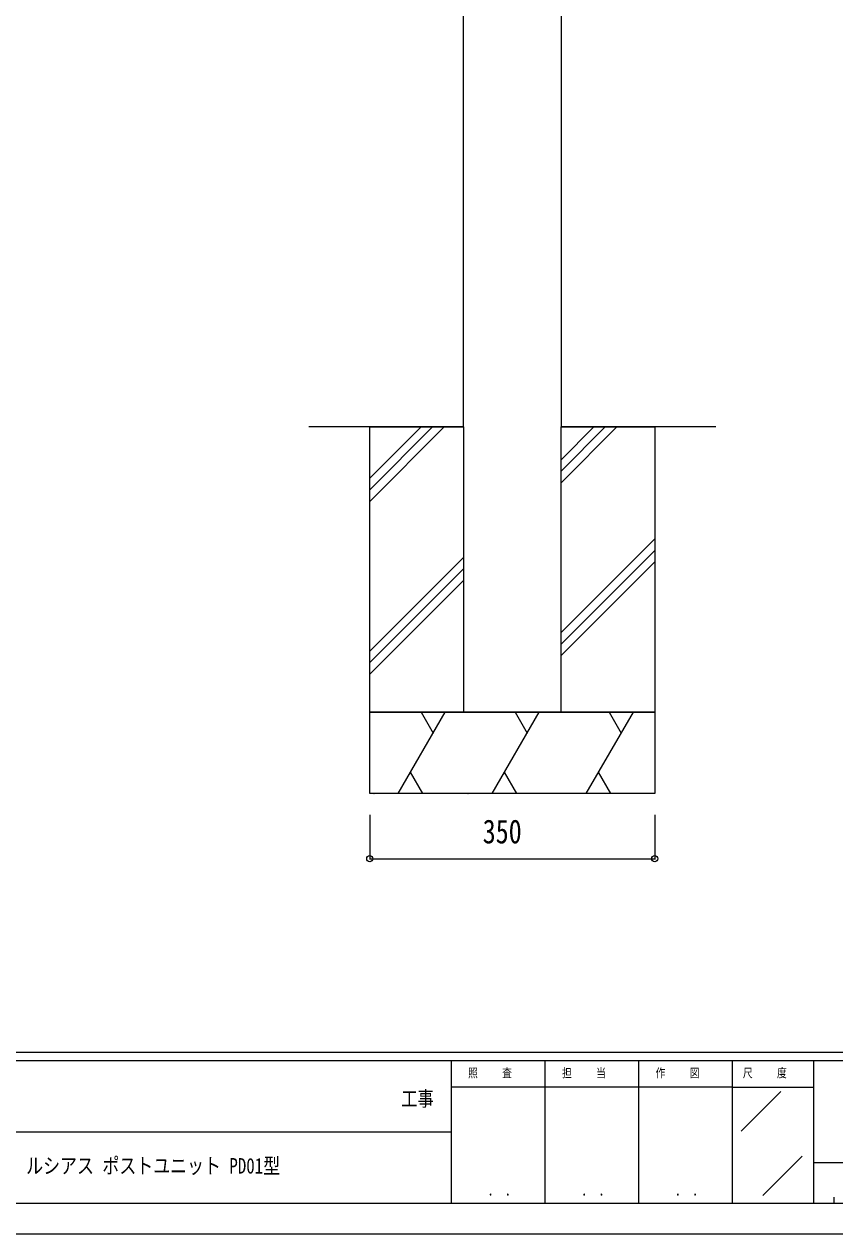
# Model space of a CAD drawing. Units: millimetres, scale not verified. Extents: x -2102 to 2102, y -1485 to 1485.
# Drawn here: x 123 to 1119, y -1485 to 0 of the extents above; entities that cross this region are included whole.
import ezdxf
from ezdxf.enums import TextEntityAlignment as Align

# ---------------------------------------------------------------- set-up
doc = ezdxf.new("R2010")
doc.units = ezdxf.units.MM
doc.header["$LTSCALE"] = 8
for name, color, linetype in [('0-1_USER1', 3, 'Continuous'), ('0-4_YKK_A1', 4, 'Continuous'), ('0-5_YKK_D', 6, 'Continuous'), ('0-6_YKK_ZWAK', 7, 'Continuous')]:
    doc.layers.add(name, color=color, linetype=linetype)
doc.styles.add('ＭＳ ゴシック', font='')
doc.styles.get('ＭＳ ゴシック').set_extended_font_data('MS Gothic')

msp = doc.modelspace()

# ---------------------------------------------------------------- linework, layer by layer
at = {"layer": '0-4_YKK_A1'}
for p, q in [((662.51, -494.5), (662.51, 905.5)), ((782.51, 905.5), (782.51, -494.5)), ((662.51, -494.5), (472.51, -494.5)), ((547.51, -494.5), (662.51, -494.5)), ((547.51, -557.52), (610.529, -494.5)), ((547.51, -571.662), (624.671, -494.5)), ((547.51, -585.804), (638.814, -494.5)), ((972.51, -494.5), (782.51, -494.5)), ((782.51, -534.652), (822.661, -494.5)), ((782.51, -548.794), (836.804, -494.5)), ((782.51, -562.936), (850.946, -494.5)), ((782.51, -746.784), (897.51, -631.784)), ((782.51, -760.926), (897.51, -645.926)), ((547.51, -769.652), (662.51, -654.652)), ((782.51, -775.068), (897.51, -660.068)), ((547.51, -783.794), (662.51, -668.794)), ((547.51, -797.936), (662.51, -682.936)), ((582.542, -944.5), (640.277, -844.5)), ((610.543, -844.5), (625.41, -870.251)), ((698.012, -944.5), (755.747, -844.5)), ((726.013, -844.5), (740.88, -870.251)), ((813.482, -944.5), (871.217, -844.5)), ((841.483, -844.5), (856.35, -870.251)), ((896.925, -844.5), (897.51, -843.916)), ((612.675, -944.27), (597.675, -918.289)), ((728.145, -944.27), (713.145, -918.289)), ((843.615, -944.27), (828.615, -918.289)), ((552.675, -944.27), (552.808, -944.5)), ((668.145, -944.27), (668.278, -944.5)), ((783.615, -944.27), (783.748, -944.5))]:
    msp.add_line(p, q, dxfattribs=at)
for points in [[(782.51, -494.5), (897.51, -494.5), (897.51, -844.5), (547.51, -844.5), (547.51, -494.5)], [(662.51, -494.5), (662.51, -844.5), (782.51, -844.5), (782.51, -494.5)]]:
    msp.add_lwpolyline(points, dxfattribs=at)
msp.add_lwpolyline([(547.51, -844.5), (897.51, -844.5), (897.51, -944.5), (547.51, -944.5)], close=True, dxfattribs=at)
at = {"layer": '0-5_YKK_D'}
for p, q in [((547.51, -970.5), (547.51, -1025.5)), ((897.51, -970.5), (897.51, -1025.5)), ((547.51, -1024.5), (897.51, -1024.5))]:
    msp.add_line(p, q, dxfattribs=at)
for centre in [(547.51, -1024.5), (897.51, -1024.5)]:
    msp.add_circle(centre, 3.75, dxfattribs=at)
at = {"layer": '0-6_YKK_ZWAK'}
for p, q in [((1947.51, -1262.5), (-1952.49, -1262.5)), ((647.51, -1272.5), (-2.49, -1272.5)), ((762.51, -1272.5), (762.51, -1447.5)), ((877.51, -1272.5), (877.51, -1447.5)), ((992.51, -1272.5), (992.51, -1447.5)), ((1092.51, -1272.5), (992.51, -1272.5)), ((1608.76, -1272.5), (1092.51, -1272.5)), ((1092.51, -1272.5), (1092.51, -1447.5)), ((992.51, -1305), (647.51, -1305)), ((992.51, -1305), (1092.51, -1305)), ((1003.552, -1359.146), (1052.519, -1310.179)), ((-2.49, -1360), (647.51, -1360)), ((1030.336, -1437.994), (1078.446, -1389.884)), ((1092.51, -1397.5), (1608.76, -1397.5)), ((1117.51, -1440), (1117.51, -1447.5)), ((-2.49, -1447.5), (647.51, -1447.5)), ((647.51, -1447.5), (992.51, -1447.5)), ((992.51, -1447.5), (1092.51, -1447.5)), ((1092.51, -1447.5), (1608.76, -1447.5))]:
    msp.add_line(p, q, dxfattribs=at)
msp.add_lwpolyline([(-2102.5, -1485), (2102.5, -1485), (2102.5, 1485), (-2102.5, 1485)], close=True, dxfattribs=at)
msp.add_lwpolyline([(992.51, -1272.5), (647.51, -1272.5), (647.51, -1447.5)], dxfattribs=at)

# ---------------------------------------------------------------- texts
at = {"layer": '0-1_USER1', "style": 'ＭＳ ゴシック', "width": 0.8}
msp.add_text('ルシアス ポストユニット PD01型', height=19.06, dxfattribs=at).set_placement((125.603, -1416.75), align=Align.BOTTOM_LEFT)
at = {"layer": '0-5_YKK_D', "style": 'ＭＳ ゴシック', "width": 0.8}
msp.add_text('350', height=29.33, dxfattribs=at).set_placement((686.243, -1014.5), align=Align.BOTTOM_LEFT)
at = {"layer": '0-6_YKK_ZWAK', "style": 'ＭＳ ゴシック', "width": 0.8}
for s, height, p in [('照     査', 11, (668.21, -1296.25)), ('担     当', 11, (783.61, -1296.25)), ('作     図', 11, (898.61, -1296.25)), ('尺     度', 11, (1005.71, -1296.25)), ('工事', 18.33, (586.167, -1333.733)), ('． ．', 12.96, (692.5, -1442.176)), ('． ．', 12.96, (807.5, -1442.176)), ('． ．', 12.96, (922.5, -1442.176))]:
    msp.add_text(s, height=height, dxfattribs=at).set_placement(p, align=Align.BOTTOM_LEFT)

doc.saveas('drawing.dxf')
